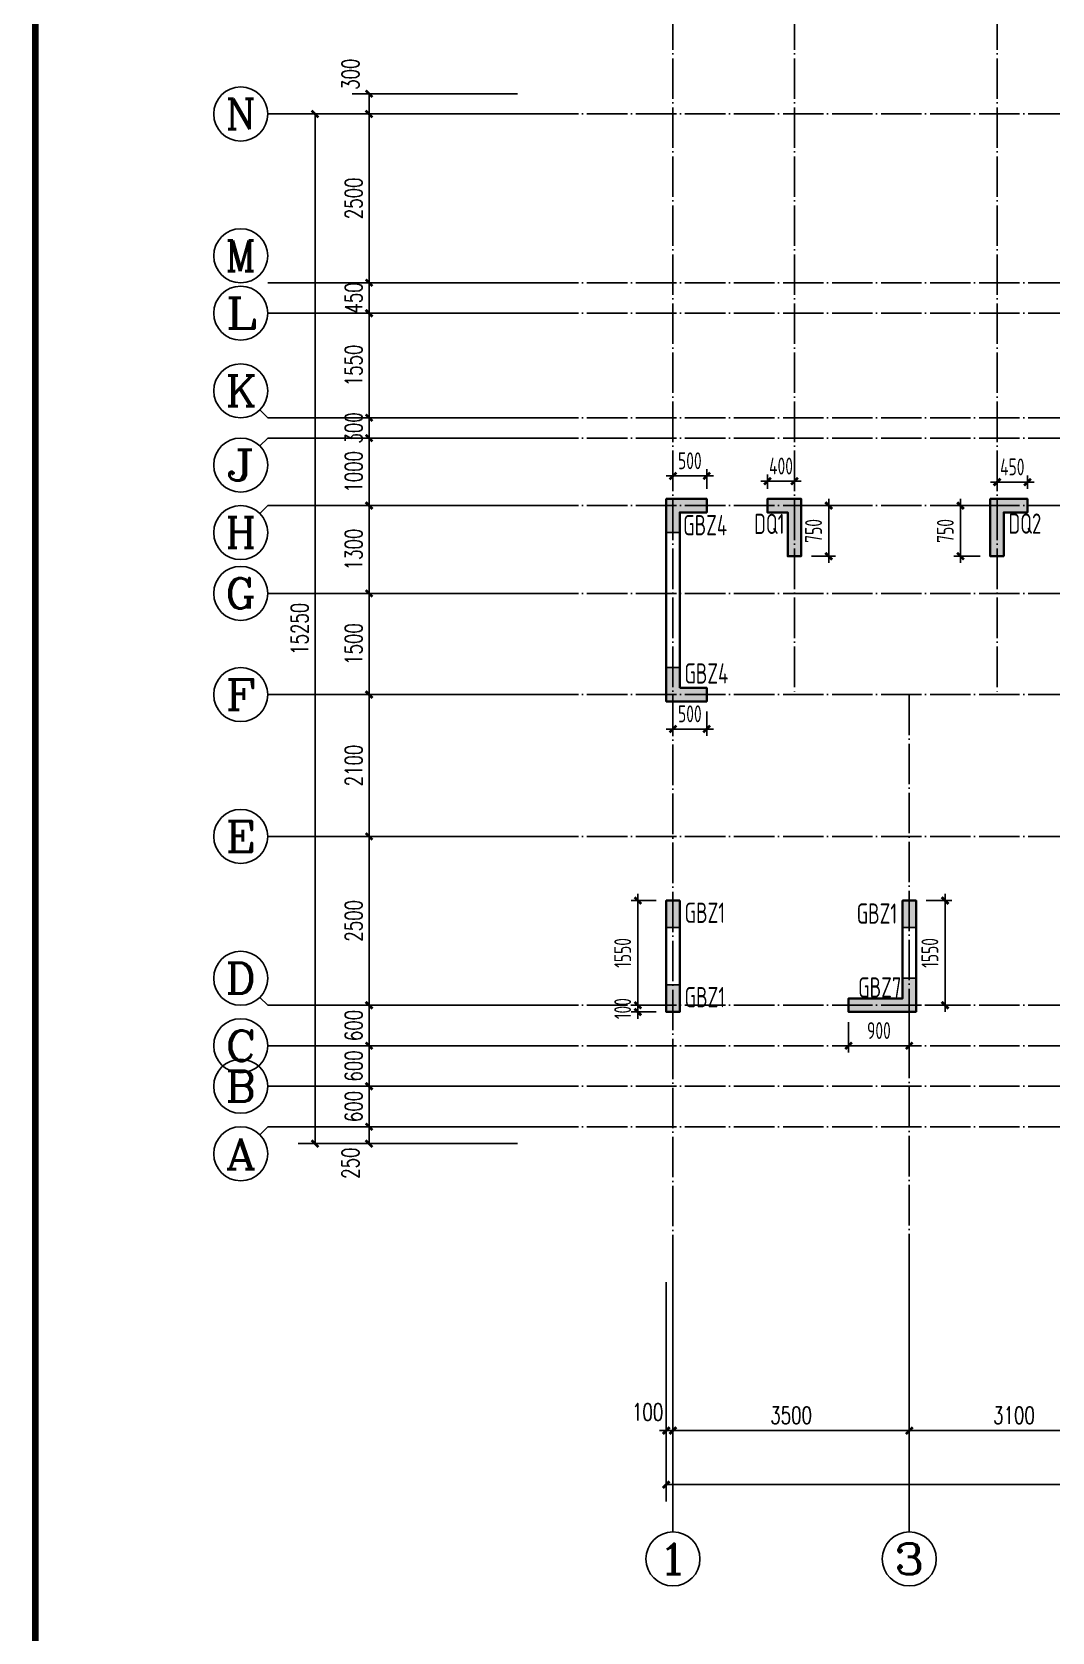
# Model space of a CAD drawing. Extents: x 393367 to 3005760, y 4998 to 826018.
# Drawn here: x 2342343 to 2357448, y 417594 to 441291 of the extents above; entities that cross this region are included whole.
import ezdxf
from ezdxf.enums import TextEntityAlignment as Align

# ---------------------------------------------------------------- set-up
doc = ezdxf.new("R2010")
doc.units = 0
doc.header["$LTSCALE"] = 1000
doc.linetypes.add('DOTE', pattern=[2.42, 2, -0.2, 0.02, -0.2])
doc.layers.get('0').update_dxf_attribs({"linetype": 'CONTINUOUS'})
doc.layers.get('Defpoints').update_dxf_attribs({"linetype": 'CONTINUOUS'})
for name, color, linetype in [('-TK', 7, 'CONTINUOUS'), ('AXIS', 3, 'CONTINUOUS'), ('AXIS_TEXT', 7, 'CONTINUOUS'), ('COLU_HATCH', 251, 'CONTINUOUS'), ('COLU_TH', 5, 'CONTINUOUS'), ('DIM', 3, 'CONTINUOUS'), ('DOTE', 8, 'DOTE'), ('S-砼墙', 150, 'CONTINUOUS'), ('TEXT', 7, 'CONTINUOUS')]:
    doc.layers.add(name, color=color, linetype=linetype)
doc.styles.add('_TCH_AXIS', font='COMPLEX', dxfattribs={"bigfont": 'GBCBIG'})
doc.styles.add('_TCH_DIM_T3', font='SIMPLEX', dxfattribs={"width": 0.705882, "bigfont": 'GBCBIG'})
doc.styles.add('COMPLEX', font='COMPLEX')
doc.styles.add('TSSD_Rein', font='Tssdeng.shx', dxfattribs={"width": 0.7, "bigfont": 'hztxt.shx'})
doc.dimstyles.new('_TCH_ARCH&&100', dxfattribs={"dimtxt": 255, "dimasz": 100, "dimexe": 250, "dimexo": 300, "dimgap": 100, "dimtad": 1, "dimdec": 0, "dimzin": 0, "dimdsep": 46, "dimtxsty": '_TCH_DIM_T3', "dimblk": 'ARCHTICK', "dimcen": 0.09, "dimclrt": 7, "dimazin": 2, "dimtfac": 1, "dimtdec": 0, "dimtix": 1, "dimtmove": 2, "dimatfit": 3, "dimldrblk": 'ARCHTICK', "dimfxl": 1, "dimtolj": 1, "dimtzin": 0, "dimarcsym": 0})
doc.dimstyles.new('TSSD_100_100$0', dxfattribs={"dimtxt": 250, "dimasz": 100, "dimexe": 100, "dimexo": 250, "dimgap": 100, "dimtad": 1, "dimdec": 0, "dimzin": 0, "dimdsep": 46, "dimtxsty": 'TSSD_Rein', "dimblk": 'ARCHTICK', "dimcen": 0, "dimdle": 100, "dimclrt": 7, "dimadec": 0, "dimazin": 0, "dimtfac": 1, "dimtdec": 0, "dimtix": 1, "dimtmove": 2, "dimatfit": 3, "dimldrblk": '_tsdbk', "dimfxl": 1, "dimtolj": 1, "dimtzin": 0, "dimarcsym": 0})

# ---------------------------------------------------------------- blocks, each defined once
blk = doc.blocks.new('_ArchTick')
at = {"color": 0, "linetype": 'ByBlock', "const_width": 0.4}
blk.add_lwpolyline([(-0.5, -0.5), (0.5, 0.5)], dxfattribs=at)
blk = doc.blocks.new('*D411')
at = {"layer": 'AXIS', "color": 0, "lineweight": -2, "transparency": 16777216}
for p, q in [((2349535, 425077), (2347085, 425077)), ((2347335, 424827), (2347335, 425077)), ((2349535, 424827), (2347085, 424827))]:
    blk.add_line(p, q, dxfattribs=at)
at = {"layer": 'Defpoints', "color": 0, "transparency": 16777216}
for p in [(2347335, 425077), (2349835, 425077), (2349835, 424827)]:
    blk.add_point(p, dxfattribs=at)
at = {"layer": 'AXIS', "color": 0, "lineweight": -2, "transparency": 16777216, "xscale": 100, "yscale": 100, "zscale": 100}
for p, rotation in [((2347335, 425077), 90), ((2347335, 424827), 270)]:
    blk.add_blockref('_ArchTick', p, dxfattribs=dict(at, rotation=rotation))
at = {"layer": 'AXIS', "color": 7, "transparency": 16777216, "insert": (2347060, 424538), "char_height": 255, "attachment_point": 5, "rotation": 90, "style": '_TCH_DIM_T3'}
blk.add_mtext('\\A1;250', dxfattribs=at)
blk = doc.blocks.new('*D412')
at = {"layer": 'AXIS', "color": 0, "lineweight": -2, "transparency": 16777216}
for p, q in [((2349535, 425677), (2347085, 425677)), ((2347335, 425677), (2347335, 425777)), ((2347335, 425077), (2347335, 425677)), ((2349535, 425077), (2347085, 425077)), ((2347335, 425077), (2347335, 424977))]:
    blk.add_line(p, q, dxfattribs=at)
at = {"layer": 'Defpoints', "color": 0, "transparency": 16777216}
for p in [(2347335, 425677), (2349835, 425677), (2349835, 425077)]:
    blk.add_point(p, dxfattribs=at)
at = {"layer": 'AXIS', "color": 0, "lineweight": -2, "transparency": 16777216, "xscale": 100, "yscale": 100, "zscale": 100}
for p, rotation in [((2347335, 425677), 270), ((2347335, 425077), 90)]:
    blk.add_blockref('_ArchTick', p, dxfattribs=dict(at, rotation=rotation))
at = {"layer": 'AXIS', "color": 7, "transparency": 16777216, "insert": (2347107, 425377), "char_height": 255, "attachment_point": 5, "rotation": 90, "style": '_TCH_DIM_T3'}
blk.add_mtext('\\A1;600', dxfattribs=at)
blk = doc.blocks.new('*D413')
at = {"layer": 'AXIS', "color": 0, "lineweight": -2, "transparency": 16777216}
for p, q in [((2347335, 426277), (2347335, 426377)), ((2349535, 426277), (2347085, 426277)), ((2347335, 425677), (2347335, 426277)), ((2349535, 425677), (2347085, 425677)), ((2347335, 425677), (2347335, 425577))]:
    blk.add_line(p, q, dxfattribs=at)
at = {"layer": 'Defpoints', "color": 0, "transparency": 16777216}
for p in [(2347335, 426277), (2349835, 426277), (2349835, 425677)]:
    blk.add_point(p, dxfattribs=at)
at = {"layer": 'AXIS', "color": 0, "lineweight": -2, "transparency": 16777216, "xscale": 100, "yscale": 100, "zscale": 100}
for p, rotation in [((2347335, 426277), 270), ((2347335, 425677), 90)]:
    blk.add_blockref('_ArchTick', p, dxfattribs=dict(at, rotation=rotation))
at = {"layer": 'AXIS', "color": 7, "transparency": 16777216, "insert": (2347107, 425977), "char_height": 255, "attachment_point": 5, "rotation": 90, "style": '_TCH_DIM_T3'}
blk.add_mtext('\\A1;600', dxfattribs=at)
blk = doc.blocks.new('*D414')
at = {"layer": 'AXIS', "color": 0, "lineweight": -2, "transparency": 16777216}
for p, q in [((2349535, 426877), (2347085, 426877)), ((2347335, 426877), (2347335, 426977)), ((2347335, 426277), (2347335, 426877)), ((2349535, 426277), (2347085, 426277)), ((2347335, 426277), (2347335, 426177))]:
    blk.add_line(p, q, dxfattribs=at)
at = {"layer": 'Defpoints', "color": 0, "transparency": 16777216}
for p in [(2347335, 426877), (2349835, 426877), (2349835, 426277)]:
    blk.add_point(p, dxfattribs=at)
at = {"layer": 'AXIS', "color": 0, "lineweight": -2, "transparency": 16777216, "xscale": 100, "yscale": 100, "zscale": 100}
for p, rotation in [((2347335, 426877), 270), ((2347335, 426277), 90)]:
    blk.add_blockref('_ArchTick', p, dxfattribs=dict(at, rotation=rotation))
at = {"layer": 'AXIS', "color": 7, "transparency": 16777216, "insert": (2347107, 426577), "char_height": 255, "attachment_point": 5, "rotation": 90, "style": '_TCH_DIM_T3'}
blk.add_mtext('\\A1;600', dxfattribs=at)
blk = doc.blocks.new('*D415')
at = {"layer": 'AXIS', "color": 0, "lineweight": -2, "transparency": 16777216}
for p, q in [((2349535, 429377), (2347085, 429377)), ((2347335, 426877), (2347335, 429377)), ((2349535, 426877), (2347085, 426877))]:
    blk.add_line(p, q, dxfattribs=at)
at = {"layer": 'Defpoints', "color": 0, "transparency": 16777216}
for p in [(2347335, 429377), (2349835, 429377), (2349835, 426877)]:
    blk.add_point(p, dxfattribs=at)
at = {"layer": 'AXIS', "color": 0, "lineweight": -2, "transparency": 16777216, "xscale": 100, "yscale": 100, "zscale": 100}
for p, rotation in [((2347335, 429377), 90), ((2347335, 426877), 270)]:
    blk.add_blockref('_ArchTick', p, dxfattribs=dict(at, rotation=rotation))
at = {"layer": 'AXIS', "color": 7, "transparency": 16777216, "insert": (2347107, 428127), "char_height": 255, "attachment_point": 5, "rotation": 90, "style": '_TCH_DIM_T3'}
blk.add_mtext('\\A1;2500', dxfattribs=at)
blk = doc.blocks.new('*D416')
at = {"layer": 'AXIS', "color": 0, "lineweight": -2, "transparency": 16777216}
for p, q in [((2349535, 431477), (2347085, 431477)), ((2347335, 429377), (2347335, 431477)), ((2349535, 429377), (2347085, 429377))]:
    blk.add_line(p, q, dxfattribs=at)
at = {"layer": 'Defpoints', "color": 0, "transparency": 16777216}
for p in [(2347335, 431477), (2349835, 431477), (2349835, 429377)]:
    blk.add_point(p, dxfattribs=at)
at = {"layer": 'AXIS', "color": 0, "lineweight": -2, "transparency": 16777216, "xscale": 100, "yscale": 100, "zscale": 100}
for p, rotation in [((2347335, 431477), 90), ((2347335, 429377), 270)]:
    blk.add_blockref('_ArchTick', p, dxfattribs=dict(at, rotation=rotation))
at = {"layer": 'AXIS', "color": 7, "transparency": 16777216, "insert": (2347107, 430427), "char_height": 255, "attachment_point": 5, "rotation": 90, "style": '_TCH_DIM_T3'}
blk.add_mtext('\\A1;2100', dxfattribs=at)
blk = doc.blocks.new('*D417')
at = {"layer": 'AXIS', "color": 0, "lineweight": -2, "transparency": 16777216}
for p, q in [((2349535, 432977), (2347085, 432977)), ((2347335, 431477), (2347335, 432977)), ((2349535, 431477), (2347085, 431477))]:
    blk.add_line(p, q, dxfattribs=at)
at = {"layer": 'Defpoints', "color": 0, "transparency": 16777216}
for p in [(2347335, 432977), (2349835, 432977), (2349835, 431477)]:
    blk.add_point(p, dxfattribs=at)
at = {"layer": 'AXIS', "color": 0, "lineweight": -2, "transparency": 16777216, "xscale": 100, "yscale": 100, "zscale": 100}
for p, rotation in [((2347335, 432977), 90), ((2347335, 431477), 270)]:
    blk.add_blockref('_ArchTick', p, dxfattribs=dict(at, rotation=rotation))
at = {"layer": 'AXIS', "color": 7, "transparency": 16777216, "insert": (2347107, 432227), "char_height": 255, "attachment_point": 5, "rotation": 90, "style": '_TCH_DIM_T3'}
blk.add_mtext('\\A1;1500', dxfattribs=at)
blk = doc.blocks.new('*D418')
at = {"layer": 'AXIS', "color": 0, "lineweight": -2, "transparency": 16777216}
for p, q in [((2349535, 434277), (2347085, 434277)), ((2347335, 432977), (2347335, 434277)), ((2349535, 432977), (2347085, 432977))]:
    blk.add_line(p, q, dxfattribs=at)
at = {"layer": 'Defpoints', "color": 0, "transparency": 16777216}
for p in [(2347335, 434277), (2349835, 434277), (2349835, 432977)]:
    blk.add_point(p, dxfattribs=at)
at = {"layer": 'AXIS', "color": 0, "lineweight": -2, "transparency": 16777216, "xscale": 100, "yscale": 100, "zscale": 100}
for p, rotation in [((2347335, 434277), 90), ((2347335, 432977), 270)]:
    blk.add_blockref('_ArchTick', p, dxfattribs=dict(at, rotation=rotation))
at = {"layer": 'AXIS', "color": 7, "transparency": 16777216, "insert": (2347107, 433627), "char_height": 255, "attachment_point": 5, "rotation": 90, "style": '_TCH_DIM_T3'}
blk.add_mtext('\\A1;1300', dxfattribs=at)
blk = doc.blocks.new('*D419')
at = {"layer": 'AXIS', "color": 0, "lineweight": -2, "transparency": 16777216}
for p, q in [((2349535, 435277), (2347085, 435277)), ((2347335, 434277), (2347335, 435277)), ((2349535, 434277), (2347085, 434277))]:
    blk.add_line(p, q, dxfattribs=at)
at = {"layer": 'Defpoints', "color": 0, "transparency": 16777216}
for p in [(2347335, 435277), (2349835, 435277), (2349835, 434277)]:
    blk.add_point(p, dxfattribs=at)
at = {"layer": 'AXIS', "color": 0, "lineweight": -2, "transparency": 16777216, "xscale": 100, "yscale": 100, "zscale": 100}
for p, rotation in [((2347335, 435277), 90), ((2347335, 434277), 270)]:
    blk.add_blockref('_ArchTick', p, dxfattribs=dict(at, rotation=rotation))
at = {"layer": 'AXIS', "color": 7, "transparency": 16777216, "insert": (2347107, 434777), "char_height": 255, "attachment_point": 5, "rotation": 90, "style": '_TCH_DIM_T3'}
blk.add_mtext('\\A1;1000', dxfattribs=at)
blk = doc.blocks.new('*D420')
at = {"layer": 'AXIS', "color": 0, "lineweight": -2, "transparency": 16777216}
for p, q in [((2349535, 435577), (2347085, 435577)), ((2347335, 435577), (2347335, 435677)), ((2347335, 435277), (2347335, 435577)), ((2349535, 435277), (2347085, 435277)), ((2347335, 435277), (2347335, 435177))]:
    blk.add_line(p, q, dxfattribs=at)
at = {"layer": 'Defpoints', "color": 0, "transparency": 16777216}
for p in [(2347335, 435577), (2349835, 435577), (2349835, 435277)]:
    blk.add_point(p, dxfattribs=at)
at = {"layer": 'AXIS', "color": 0, "lineweight": -2, "transparency": 16777216, "xscale": 100, "yscale": 100, "zscale": 100}
for p, rotation in [((2347335, 435577), 270), ((2347335, 435277), 90)]:
    blk.add_blockref('_ArchTick', p, dxfattribs=dict(at, rotation=rotation))
at = {"layer": 'AXIS', "color": 7, "transparency": 16777216, "insert": (2347107, 435427), "char_height": 255, "attachment_point": 5, "rotation": 90, "style": '_TCH_DIM_T3'}
blk.add_mtext('\\A1;300', dxfattribs=at)
blk = doc.blocks.new('*D421')
at = {"layer": 'AXIS', "color": 0, "lineweight": -2, "transparency": 16777216}
for p, q in [((2349535, 437127), (2347085, 437127)), ((2347335, 435577), (2347335, 437127)), ((2349535, 435577), (2347085, 435577))]:
    blk.add_line(p, q, dxfattribs=at)
at = {"layer": 'Defpoints', "color": 0, "transparency": 16777216}
for p in [(2347335, 437127), (2349835, 437127), (2349835, 435577)]:
    blk.add_point(p, dxfattribs=at)
at = {"layer": 'AXIS', "color": 0, "lineweight": -2, "transparency": 16777216, "xscale": 100, "yscale": 100, "zscale": 100}
for p, rotation in [((2347335, 437127), 90), ((2347335, 435577), 270)]:
    blk.add_blockref('_ArchTick', p, dxfattribs=dict(at, rotation=rotation))
at = {"layer": 'AXIS', "color": 7, "transparency": 16777216, "insert": (2347107, 436352), "char_height": 255, "attachment_point": 5, "rotation": 90, "style": '_TCH_DIM_T3'}
blk.add_mtext('\\A1;1550', dxfattribs=at)
blk = doc.blocks.new('*D422')
at = {"layer": 'AXIS', "color": 0, "lineweight": -2, "transparency": 16777216}
for p, q in [((2349535, 440077), (2346285, 440077)), ((2346535, 424827), (2346535, 440077)), ((2349535, 424827), (2346285, 424827))]:
    blk.add_line(p, q, dxfattribs=at)
at = {"layer": 'Defpoints', "color": 0, "transparency": 16777216}
for p in [(2346535, 440077), (2349835, 440077), (2349835, 424827)]:
    blk.add_point(p, dxfattribs=at)
at = {"layer": 'AXIS', "color": 0, "lineweight": -2, "transparency": 16777216, "xscale": 100, "yscale": 100, "zscale": 100}
for p, rotation in [((2346535, 440077), 90), ((2346535, 424827), 270)]:
    blk.add_blockref('_ArchTick', p, dxfattribs=dict(at, rotation=rotation))
at = {"layer": 'AXIS', "color": 7, "transparency": 16777216, "insert": (2346307, 432452), "char_height": 255, "attachment_point": 5, "rotation": 90, "style": '_TCH_DIM_T3'}
blk.add_mtext('\\A1;15250', dxfattribs=at)
blk = doc.blocks.new('*D423')
at = {"layer": 'AXIS', "color": 0, "lineweight": -2, "transparency": 16777216}
for p, q in [((2351735, 422777), (2351735, 420327)), ((2351835, 422777), (2351835, 420327)), ((2351735, 420577), (2351635, 420577)), ((2351735, 420577), (2351835, 420577)), ((2351835, 420577), (2351935, 420577))]:
    blk.add_line(p, q, dxfattribs=at)
at = {"layer": 'Defpoints', "color": 0, "transparency": 16777216}
for p in [(2351735, 423077), (2351835, 423077), (2351835, 420577)]:
    blk.add_point(p, dxfattribs=at)
at = {"layer": 'AXIS', "color": 0, "lineweight": -2, "transparency": 16777216, "xscale": 100, "yscale": 100, "zscale": 100}
blk.add_blockref('_ArchTick', (2351735, 420577), dxfattribs=at)
at = {"layer": 'AXIS', "color": 0, "lineweight": -2, "transparency": 16777216, "xscale": 100, "yscale": 100, "zscale": 100, "rotation": 180}
blk.add_blockref('_ArchTick', (2351835, 420577), dxfattribs=at)
at = {"layer": 'AXIS', "color": 7, "transparency": 16777216, "insert": (2351460, 420852), "char_height": 255, "attachment_point": 5, "style": '_TCH_DIM_T3'}
blk.add_mtext('\\A1;100', dxfattribs=at)
blk = doc.blocks.new('*D424')
at = {"layer": 'AXIS', "color": 0, "lineweight": -2, "transparency": 16777216}
for p, q in [((2351835, 422777), (2351835, 420327)), ((2355335, 422777), (2355335, 420327)), ((2351835, 420577), (2355335, 420577))]:
    blk.add_line(p, q, dxfattribs=at)
at = {"layer": 'Defpoints', "color": 0, "transparency": 16777216}
for p in [(2351835, 423077), (2355335, 423077), (2355335, 420577)]:
    blk.add_point(p, dxfattribs=at)
at = {"layer": 'AXIS', "color": 0, "lineweight": -2, "transparency": 16777216, "xscale": 100, "yscale": 100, "zscale": 100, "rotation": 180}
blk.add_blockref('_ArchTick', (2351835, 420577), dxfattribs=at)
at = {"layer": 'AXIS', "color": 0, "lineweight": -2, "transparency": 16777216, "xscale": 100, "yscale": 100, "zscale": 100}
blk.add_blockref('_ArchTick', (2355335, 420577), dxfattribs=at)
at = {"layer": 'AXIS', "color": 7, "transparency": 16777216, "insert": (2353585, 420804), "char_height": 255, "attachment_point": 5, "style": '_TCH_DIM_T3'}
blk.add_mtext('\\A1;3500', dxfattribs=at)
blk = doc.blocks.new('*D425')
at = {"layer": 'AXIS', "color": 0, "lineweight": -2, "transparency": 16777216}
for p, q in [((2355335, 422777), (2355335, 420327)), ((2358435, 422777), (2358435, 420327)), ((2355335, 420577), (2358435, 420577))]:
    blk.add_line(p, q, dxfattribs=at)
at = {"layer": 'Defpoints', "color": 0, "transparency": 16777216}
for p in [(2355335, 423077), (2358435, 423077), (2358435, 420577)]:
    blk.add_point(p, dxfattribs=at)
at = {"layer": 'AXIS', "color": 0, "lineweight": -2, "transparency": 16777216, "xscale": 100, "yscale": 100, "zscale": 100, "rotation": 180}
blk.add_blockref('_ArchTick', (2355335, 420577), dxfattribs=at)
at = {"layer": 'AXIS', "color": 0, "lineweight": -2, "transparency": 16777216, "xscale": 100, "yscale": 100, "zscale": 100}
blk.add_blockref('_ArchTick', (2358435, 420577), dxfattribs=at)
at = {"layer": 'AXIS', "color": 7, "transparency": 16777216, "insert": (2356885, 420804), "char_height": 255, "attachment_point": 5, "style": '_TCH_DIM_T3'}
blk.add_mtext('\\A1;3100', dxfattribs=at)
blk = doc.blocks.new('*D432')
at = {"layer": 'AXIS', "color": 0, "lineweight": -2, "transparency": 16777216}
for p, q in [((2351735, 422777), (2351735, 419527)), ((2406735, 422777), (2406735, 419527)), ((2351735, 419777), (2406735, 419777))]:
    blk.add_line(p, q, dxfattribs=at)
at = {"layer": 'Defpoints', "color": 0, "transparency": 16777216}
for p in [(2351735, 423077), (2406735, 423077), (2406735, 419777)]:
    blk.add_point(p, dxfattribs=at)
at = {"layer": 'AXIS', "color": 0, "lineweight": -2, "transparency": 16777216, "xscale": 100, "yscale": 100, "zscale": 100, "rotation": 180}
blk.add_blockref('_ArchTick', (2351735, 419777), dxfattribs=at)
at = {"layer": 'AXIS', "color": 0, "lineweight": -2, "transparency": 16777216, "xscale": 100, "yscale": 100, "zscale": 100}
blk.add_blockref('_ArchTick', (2406735, 419777), dxfattribs=at)
at = {"layer": 'AXIS', "color": 7, "transparency": 16777216, "insert": (2379235, 420004), "char_height": 255, "attachment_point": 5, "style": '_TCH_DIM_T3'}
blk.add_mtext('\\A1;55000', dxfattribs=at)
blk = doc.blocks.new('_axiso')
blk.add_circle((0, 0), 0.5)
at = {"layer": 'AXIS_TEXT', "style": 'COMPLEX', "width": 1.041667}
blk.add_attdef('A', text='', height=0.56, dxfattribs=at).set_placement((-0.25, -0.28), (0.25, -0.28), align=Align.FIT)
blk = doc.blocks.new('*D370')
at = {"layer": 'Defpoints', "color": 0, "transparency": 16777216}
for p in [(2351315, 426877), (2351835, 426877), (2351835, 426777)]:
    blk.add_point(p, dxfattribs=at)
at = {"layer": 'DIM', "color": 0, "lineweight": -2, "transparency": 16777216}
for p, q in [((2351585, 426877), (2351215, 426877)), ((2351315, 426877), (2351315, 426977)), ((2351315, 426777), (2351315, 426877)), ((2351585, 426777), (2351215, 426777)), ((2351315, 426777), (2351315, 426677))]:
    blk.add_line(p, q, dxfattribs=at)
at = {"layer": 'DIM', "color": 0, "lineweight": -2, "transparency": 16777216, "xscale": 100, "yscale": 100, "zscale": 100}
for p, rotation in [((2351315, 426877), 270), ((2351315, 426777), 90)]:
    blk.add_blockref('_ArchTick', p, dxfattribs=dict(at, rotation=rotation))
at = {"layer": 'DIM', "color": 7, "transparency": 16777216, "insert": (2351090, 426827), "char_height": 250, "attachment_point": 5, "rotation": 90, "style": 'TSSD_Rein'}
blk.add_mtext('\\A1;100', dxfattribs=at)
blk = doc.blocks.new('_tsdbk')
blk.add_line((-1, 0), (0, 0))
at = {"const_width": 0.5}
blk.add_lwpolyline([(-0.7, -0.7), (0.7, 0.7)], dxfattribs=at)
blk = doc.blocks.new('*D371')
at = {"layer": 'Defpoints', "color": 0, "transparency": 16777216}
for p in [(2351315, 428427), (2351835, 428427), (2351835, 426877)]:
    blk.add_point(p, dxfattribs=at)
at = {"layer": 'DIM', "color": 0, "lineweight": -2, "transparency": 16777216}
for p, q in [((2351315, 426777), (2351315, 428527)), ((2351585, 428427), (2351215, 428427)), ((2351585, 426877), (2351215, 426877))]:
    blk.add_line(p, q, dxfattribs=at)
at = {"layer": 'DIM', "color": 0, "lineweight": -2, "transparency": 16777216, "xscale": 100, "yscale": 100, "zscale": 100}
for p, rotation in [((2351315, 428427), 90), ((2351315, 426877), 270)]:
    blk.add_blockref('_ArchTick', p, dxfattribs=dict(at, rotation=rotation))
at = {"layer": 'DIM', "color": 7, "transparency": 16777216, "insert": (2351090, 427652), "char_height": 250, "attachment_point": 5, "rotation": 90, "style": 'TSSD_Rein'}
blk.add_mtext('\\A1;1550', dxfattribs=at)
blk = doc.blocks.new('*D372')
at = {"layer": 'Defpoints', "color": 0, "transparency": 16777216}
for p in [(2354435, 426877), (2355335, 426877), (2355335, 426277)]:
    blk.add_point(p, dxfattribs=at)
at = {"layer": 'DIM', "color": 0, "lineweight": -2, "transparency": 16777216}
for p, q in [((2354435, 426627), (2354435, 426177)), ((2355335, 426627), (2355335, 426177)), ((2354335, 426277), (2355435, 426277))]:
    blk.add_line(p, q, dxfattribs=at)
at = {"layer": 'DIM', "color": 0, "lineweight": -2, "transparency": 16777216, "xscale": 100, "yscale": 100, "zscale": 100, "rotation": 180}
blk.add_blockref('_ArchTick', (2354435, 426277), dxfattribs=at)
at = {"layer": 'DIM', "color": 0, "lineweight": -2, "transparency": 16777216, "xscale": 100, "yscale": 100, "zscale": 100}
blk.add_blockref('_ArchTick', (2355335, 426277), dxfattribs=at)
at = {"layer": 'DIM', "color": 7, "transparency": 16777216, "insert": (2354885, 426502), "char_height": 250, "attachment_point": 5, "style": 'TSSD_Rein'}
blk.add_mtext('\\A1;900', dxfattribs=at)
blk = doc.blocks.new('*D373')
at = {"layer": 'Defpoints', "color": 0, "transparency": 16777216}
for p in [(2355335, 428427), (2355865, 428427), (2355335, 426877)]:
    blk.add_point(p, dxfattribs=at)
at = {"layer": 'DIM', "color": 0, "lineweight": -2, "transparency": 16777216}
for p, q in [((2355865, 426777), (2355865, 428527)), ((2355585, 428427), (2355965, 428427)), ((2355585, 426877), (2355965, 426877))]:
    blk.add_line(p, q, dxfattribs=at)
at = {"layer": 'DIM', "color": 0, "lineweight": -2, "transparency": 16777216, "xscale": 100, "yscale": 100, "zscale": 100}
for p, rotation in [((2355865, 428427), 90), ((2355865, 426877), 270)]:
    blk.add_blockref('_ArchTick', p, dxfattribs=dict(at, rotation=rotation))
at = {"layer": 'DIM', "color": 7, "transparency": 16777216, "insert": (2355640, 427652), "char_height": 250, "attachment_point": 5, "rotation": 90, "style": 'TSSD_Rein'}
blk.add_mtext('\\A1;1550', dxfattribs=at)
blk = doc.blocks.new('*D366')
at = {"layer": 'Defpoints', "color": 0, "transparency": 16777216}
for p in [(2356093, 434277), (2356635, 434277), (2356635, 433527)]:
    blk.add_point(p, dxfattribs=at)
at = {"layer": 'DIM', "color": 0, "lineweight": -2, "transparency": 16777216}
for p, q in [((2356093, 433427), (2356093, 434377)), ((2356385, 434277), (2355993, 434277)), ((2356385, 433527), (2355993, 433527))]:
    blk.add_line(p, q, dxfattribs=at)
at = {"layer": 'DIM', "color": 0, "lineweight": -2, "transparency": 16777216, "xscale": 100, "yscale": 100, "zscale": 100}
for p, rotation in [((2356093, 434277), 90), ((2356093, 433527), 270)]:
    blk.add_blockref('_ArchTick', p, dxfattribs=dict(at, rotation=rotation))
at = {"layer": 'DIM', "color": 7, "transparency": 16777216, "insert": (2355868, 433902), "char_height": 250, "attachment_point": 5, "rotation": 90, "style": 'TSSD_Rein'}
blk.add_mtext('\\A1;750', dxfattribs=at)
blk = doc.blocks.new('*D367')
at = {"layer": 'Defpoints', "color": 0, "transparency": 16777216}
for p in [(2357085, 434625), (2356635, 434277), (2357085, 434277)]:
    blk.add_point(p, dxfattribs=at)
at = {"layer": 'DIM', "color": 0, "lineweight": -2, "transparency": 16777216}
for p, q in [((2356635, 434625), (2356535, 434625)), ((2356635, 434527), (2356635, 434725)), ((2356635, 434625), (2357085, 434625)), ((2357085, 434527), (2357085, 434725)), ((2357085, 434625), (2357185, 434625))]:
    blk.add_line(p, q, dxfattribs=at)
at = {"layer": 'DIM', "color": 0, "lineweight": -2, "transparency": 16777216, "xscale": 100, "yscale": 100, "zscale": 100}
blk.add_blockref('_ArchTick', (2356635, 434625), dxfattribs=at)
at = {"layer": 'DIM', "color": 0, "lineweight": -2, "transparency": 16777216, "xscale": 100, "yscale": 100, "zscale": 100, "rotation": 180}
blk.add_blockref('_ArchTick', (2357085, 434625), dxfattribs=at)
at = {"layer": 'DIM', "color": 7, "transparency": 16777216, "insert": (2356860, 434850), "char_height": 250, "attachment_point": 5, "style": 'TSSD_Rein'}
blk.add_mtext('\\A1;450', dxfattribs=at)
blk = doc.blocks.new('*D368')
at = {"layer": 'Defpoints', "color": 0, "transparency": 16777216}
for p in [(2353635, 434638), (2353235, 434277), (2353635, 434277)]:
    blk.add_point(p, dxfattribs=at)
at = {"layer": 'DIM', "color": 0, "lineweight": -2, "transparency": 16777216}
for p, q in [((2353235, 434638), (2353135, 434638)), ((2353235, 434527), (2353235, 434738)), ((2353235, 434638), (2353635, 434638)), ((2353635, 434527), (2353635, 434738)), ((2353635, 434638), (2353735, 434638))]:
    blk.add_line(p, q, dxfattribs=at)
at = {"layer": 'DIM', "color": 0, "lineweight": -2, "transparency": 16777216, "xscale": 100, "yscale": 100, "zscale": 100}
blk.add_blockref('_ArchTick', (2353235, 434638), dxfattribs=at)
at = {"layer": 'DIM', "color": 0, "lineweight": -2, "transparency": 16777216, "xscale": 100, "yscale": 100, "zscale": 100, "rotation": 180}
blk.add_blockref('_ArchTick', (2353635, 434638), dxfattribs=at)
at = {"layer": 'DIM', "color": 7, "transparency": 16777216, "insert": (2353435, 434863), "char_height": 250, "attachment_point": 5, "style": 'TSSD_Rein'}
blk.add_mtext('\\A1;400', dxfattribs=at)
blk = doc.blocks.new('*D369')
at = {"layer": 'Defpoints', "color": 0, "transparency": 16777216}
for p in [(2353635, 434277), (2353635, 433527), (2354142, 433527)]:
    blk.add_point(p, dxfattribs=at)
at = {"layer": 'DIM', "color": 0, "lineweight": -2, "transparency": 16777216}
for p, q in [((2354142, 434377), (2354142, 433427)), ((2353885, 434277), (2354242, 434277)), ((2353885, 433527), (2354242, 433527))]:
    blk.add_line(p, q, dxfattribs=at)
at = {"layer": 'DIM', "color": 0, "lineweight": -2, "transparency": 16777216, "xscale": 100, "yscale": 100, "zscale": 100}
for p, rotation in [((2354142, 434277), 90), ((2354142, 433527), 270)]:
    blk.add_blockref('_ArchTick', p, dxfattribs=dict(at, rotation=rotation))
at = {"layer": 'DIM', "color": 7, "transparency": 16777216, "insert": (2353917, 433902), "char_height": 250, "attachment_point": 5, "rotation": 90, "style": 'TSSD_Rein'}
blk.add_mtext('\\A1;750', dxfattribs=at)
blk = doc.blocks.new('*D298')
at = {"layer": 'Defpoints', "color": 0, "transparency": 16777216}
for p in [(2351835, 431477), (2352335, 431477), (2352335, 430968)]:
    blk.add_point(p, dxfattribs=at)
at = {"layer": 'DIM', "color": 0, "lineweight": -2, "transparency": 16777216}
for p, q in [((2351835, 431227), (2351835, 430868)), ((2352335, 431227), (2352335, 430868)), ((2351835, 430968), (2351735, 430968)), ((2351835, 430968), (2352335, 430968)), ((2352335, 430968), (2352435, 430968))]:
    blk.add_line(p, q, dxfattribs=at)
at = {"layer": 'DIM', "color": 0, "lineweight": -2, "transparency": 16777216, "xscale": 100, "yscale": 100, "zscale": 100}
blk.add_blockref('_ArchTick', (2351835, 430968), dxfattribs=at)
at = {"layer": 'DIM', "color": 0, "lineweight": -2, "transparency": 16777216, "xscale": 100, "yscale": 100, "zscale": 100, "rotation": 180}
blk.add_blockref('_ArchTick', (2352335, 430968), dxfattribs=at)
at = {"layer": 'DIM', "color": 7, "transparency": 16777216, "insert": (2352085, 431193), "char_height": 250, "attachment_point": 5, "style": 'TSSD_Rein'}
blk.add_mtext('\\A1;500', dxfattribs=at)
blk = doc.blocks.new('*D464')
at = {"layer": 'Defpoints', "color": 0, "transparency": 16777216}
for p in [(2351835, 434716), (2351835, 434277), (2352335, 434277)]:
    blk.add_point(p, dxfattribs=at)
at = {"layer": 'DIM', "color": 0, "lineweight": -2, "transparency": 16777216}
for p, q in [((2351835, 434716), (2351735, 434716)), ((2351835, 434527), (2351835, 434816)), ((2352335, 434716), (2351835, 434716)), ((2352335, 434527), (2352335, 434816)), ((2352335, 434716), (2352435, 434716))]:
    blk.add_line(p, q, dxfattribs=at)
at = {"layer": 'DIM', "color": 0, "lineweight": -2, "transparency": 16777216, "xscale": 100, "yscale": 100, "zscale": 100}
blk.add_blockref('_ArchTick', (2351835, 434716), dxfattribs=at)
at = {"layer": 'DIM', "color": 0, "lineweight": -2, "transparency": 16777216, "xscale": 100, "yscale": 100, "zscale": 100, "rotation": 180}
blk.add_blockref('_ArchTick', (2352335, 434716), dxfattribs=at)
at = {"layer": 'DIM', "color": 7, "transparency": 16777216, "insert": (2352085, 434941), "char_height": 250, "attachment_point": 5, "style": 'TSSD_Rein'}
blk.add_mtext('\\A1;500', dxfattribs=at)
blk = doc.blocks.new('A1')
at = {"const_width": 100}
blk.add_lwpolyline([(2500, 58400), (2500, 1000), (83100, 1000), (83100, 58400)], close=True, dxfattribs=at)
blk = doc.blocks.new('*D296')
at = {"layer": 'AXIS', "color": 0, "lineweight": -2, "transparency": 16777216}
for p, q in [((2349535, 440077), (2347085, 440077)), ((2347335, 437577), (2347335, 440077)), ((2349535, 437577), (2347085, 437577))]:
    blk.add_line(p, q, dxfattribs=at)
at = {"layer": 'Defpoints', "color": 0, "transparency": 16777216}
for p in [(2347335, 440077), (2349835, 440077), (2349835, 437577)]:
    blk.add_point(p, dxfattribs=at)
at = {"layer": 'AXIS', "color": 0, "lineweight": -2, "transparency": 16777216, "xscale": 100, "yscale": 100, "zscale": 100}
for p, rotation in [((2347335, 440077), 90), ((2347335, 437577), 270)]:
    blk.add_blockref('_ArchTick', p, dxfattribs=dict(at, rotation=rotation))
at = {"layer": 'AXIS', "color": 7, "transparency": 16777216, "insert": (2347107, 438827), "char_height": 255, "attachment_point": 5, "rotation": 90, "style": '_TCH_DIM_T3'}
blk.add_mtext('\\A1;2500', dxfattribs=at)
blk = doc.blocks.new('*D297')
at = {"layer": 'AXIS', "color": 0, "lineweight": -2, "transparency": 16777216}
for p, q in [((2349535, 440377), (2347085, 440377)), ((2347335, 440077), (2347335, 440377)), ((2349535, 440077), (2347085, 440077))]:
    blk.add_line(p, q, dxfattribs=at)
at = {"layer": 'Defpoints', "color": 0, "transparency": 16777216}
for p in [(2347335, 440377), (2349835, 440377), (2349835, 440077)]:
    blk.add_point(p, dxfattribs=at)
at = {"layer": 'AXIS', "color": 0, "lineweight": -2, "transparency": 16777216, "xscale": 100, "yscale": 100, "zscale": 100}
for p, rotation in [((2347335, 440377), 90), ((2347335, 440077), 270)]:
    blk.add_blockref('_ArchTick', p, dxfattribs=dict(at, rotation=rotation))
at = {"layer": 'AXIS', "color": 7, "transparency": 16777216, "insert": (2347060, 440666), "char_height": 255, "attachment_point": 5, "rotation": 90, "style": '_TCH_DIM_T3'}
blk.add_mtext('\\A1;300', dxfattribs=at)
blk = doc.blocks.new('*D292')
at = {"layer": 'AXIS', "color": 0, "lineweight": -2, "transparency": 16777216}
for p, q in [((2349535, 437577), (2347085, 437577)), ((2347335, 437577), (2347335, 437677)), ((2347335, 437127), (2347335, 437577)), ((2349535, 437127), (2347085, 437127)), ((2347335, 437127), (2347335, 437027))]:
    blk.add_line(p, q, dxfattribs=at)
at = {"layer": 'Defpoints', "color": 0, "transparency": 16777216}
for p in [(2347335, 437577), (2349835, 437577), (2349835, 437127)]:
    blk.add_point(p, dxfattribs=at)
at = {"layer": 'AXIS', "color": 0, "lineweight": -2, "transparency": 16777216, "xscale": 100, "yscale": 100, "zscale": 100}
for p, rotation in [((2347335, 437577), 270), ((2347335, 437127), 90)]:
    blk.add_blockref('_ArchTick', p, dxfattribs=dict(at, rotation=rotation))
at = {"layer": 'AXIS', "color": 7, "transparency": 16777216, "insert": (2347107, 437352), "char_height": 255, "attachment_point": 5, "rotation": 90, "style": '_TCH_DIM_T3'}
blk.add_mtext('\\A1;450', dxfattribs=at)

msp = doc.modelspace()

# ---------------------------------------------------------------- hatches: boundary and pattern name
at = {"layer": 'COLU_HATCH'}
for points in [[(2351934.75935, 434176.98994), (2351934.75935, 433876.98994), (2351734.75935, 433876.98994), (2351734.75935, 434376.98994), (2352334.85152, 434376.98994), (2352334.85152, 434176.98994)], [(2353534.76093, 434176.98994), (2353234.8576, 434176.98994), (2353234.8576, 434376.98994), (2353734.76093, 434376.98994), (2353734.76093, 433526.98922), (2353534.76093, 433526.98922)], [(2356734.75868, 434176.98994), (2356734.75868, 433526.98934), (2356534.75868, 433526.98934), (2356534.75868, 434376.98994), (2357084.75868, 434376.98994), (2357084.75868, 434176.98994)], [(2351934.75935, 431576.98918), (2352334.75932, 431576.98918), (2352334.75932, 431376.98918), (2351734.75935, 431376.98918), (2351734.75935, 431876.98918), (2351934.75935, 431876.98918)], [(2351734.76273, 428426.99259), (2351934.76273, 428426.99259), (2351934.76273, 428026.99259), (2351734.76273, 428026.99259)], [(2355434.7629, 428026.98967), (2355434.7629, 428426.98967), (2355234.7629, 428426.98967), (2355234.7629, 428026.98967)], [(2355234.7629, 426976.98971), (2355234.7629, 427276.98971), (2355434.7629, 427276.98971), (2355434.7629, 426776.98971), (2354434.7566, 426776.98971), (2354434.7566, 426976.98971)], [(2351734.76273, 426776.9948), (2351934.76273, 426776.9948), (2351934.76273, 427176.9948), (2351734.76273, 427176.9948)]]:
    msp.add_hatch(color=256, dxfattribs=at).paths.add_polyline_path(points)

# ---------------------------------------------------------------- linework, layer by layer
at = {"layer": 'AXIS'}
for p, q in [((2349834.75935, 440076.98994), (2345834.75935, 440076.98994)), ((2349834.75935, 437576.98994), (2345834.75935, 437576.98994)), ((2349834.75935, 437126.98994), (2345834.75935, 437126.98994)), ((2345717.60206, 435694.14723), (2345834.75935, 435576.98994)), ((2349834.75935, 435576.98994), (2345834.75935, 435576.98994)), ((2345717.60206, 435159.83266), (2345834.75935, 435276.98994)), ((2349834.75935, 435276.98994), (2345834.75935, 435276.98994)), ((2345717.60206, 434159.83265), (2345834.75935, 434276.98994)), ((2349834.75935, 434276.98994), (2345834.75935, 434276.98994)), ((2349834.75935, 432976.98994), (2345834.75935, 432976.98994)), ((2349834.75935, 431476.98994), (2345834.75935, 431476.98994)), ((2349834.75935, 429376.98994), (2345834.75935, 429376.98994)), ((2345717.60206, 426994.14722), (2345834.75935, 426876.98994)), ((2349834.75935, 426876.98994), (2345834.75935, 426876.98994)), ((2349834.75935, 426276.98994), (2345834.75935, 426276.98994)), ((2349834.75935, 425676.98994), (2345834.75935, 425676.98994)), ((2345717.60206, 424959.83265), (2345834.75935, 425076.98994)), ((2349834.75935, 425076.98994), (2345834.75935, 425076.98994)), ((2351834.75935, 423076.98994), (2351834.75935, 419076.98994)), ((2355334.75935, 423076.98994), (2355334.75935, 419076.98994))]:
    msp.add_line(p, q, dxfattribs=at)
at = {"layer": 'COLU_TH'}
for points in [[(2351934.75935, 434176.98994), (2351934.75935, 433876.98994), (2351734.75935, 433876.98994), (2351734.75935, 434376.98994), (2352334.85152, 434376.98994), (2352334.85152, 434176.98994)], [(2353534.76093, 434176.98994), (2353234.8576, 434176.98994), (2353234.8576, 434376.98994), (2353734.76093, 434376.98994), (2353734.76093, 433526.98922), (2353534.76093, 433526.98922)], [(2356734.75868, 434176.98994), (2356734.75868, 433526.98934), (2356534.75868, 433526.98934), (2356534.75868, 434376.98994), (2357084.75868, 434376.98994), (2357084.75868, 434176.98994)], [(2351934.75935, 431576.98918), (2352334.75932, 431576.98918), (2352334.75932, 431376.98918), (2351734.75935, 431376.98918), (2351734.75935, 431876.98918), (2351934.75935, 431876.98918)], [(2351734.76273, 428426.99259), (2351934.76273, 428426.99259), (2351934.76273, 428026.99259), (2351734.76273, 428026.99259)], [(2355434.7629, 428026.98967), (2355434.7629, 428426.98967), (2355234.7629, 428426.98967), (2355234.7629, 428026.98967)], [(2355234.7629, 426976.98971), (2355234.7629, 427276.98971), (2355434.7629, 427276.98971), (2355434.7629, 426776.98971), (2354434.7566, 426776.98971), (2354434.7566, 426976.98971)], [(2351734.76273, 426776.9948), (2351934.76273, 426776.9948), (2351934.76273, 427176.9948), (2351734.76273, 427176.9948)]]:
    msp.add_lwpolyline(points, close=True, dxfattribs=at)
at = {"layer": 'DOTE', "linetype": 'DOTE', "ltscale": 0.3}
for p, q in [((2351834.75935, 441626.98994), (2351834.75935, 423076.98994)), ((2353634.75935, 441626.98994), (2353634.75935, 431476.98994)), ((2356634.75935, 441626.98994), (2356634.75935, 431476.98994)), ((2349834.75935, 440076.98994), (2408634.75935, 440076.98994)), ((2349834.75935, 437576.98994), (2408634.75935, 437576.98994)), ((2349834.75935, 437126.98994), (2408634.75935, 437126.98994)), ((2349834.75935, 435576.98994), (2408634.75935, 435576.98994)), ((2349834.75935, 435276.98994), (2408634.75935, 435276.98994)), ((2349834.75935, 434276.98994), (2408634.75935, 434276.98994)), ((2349834.75935, 432976.98994), (2408634.75935, 432976.98994)), ((2349834.75935, 431476.98994), (2408634.75935, 431476.98994)), ((2355334.75935, 431476.98994), (2355334.75935, 423076.98994)), ((2349834.75935, 429376.98994), (2408634.75935, 429376.98994)), ((2349834.75935, 426876.98994), (2408634.75935, 426876.98994)), ((2349834.75935, 426276.98994), (2408634.75935, 426276.98994)), ((2349834.75935, 425676.98994), (2408634.75935, 425676.98994)), ((2349834.75935, 425076.98994), (2408634.75935, 425076.98994))]:
    msp.add_line(p, q, dxfattribs=at)
at = {"layer": 'S-砼墙', "color": 150, "lineweight": 35}
for points in [[(2351934.75935, 431576.98918), (2351934.75935, 434176.98994), (2352334.85152, 434176.98994), (2352334.85152, 434376.98994), (2351734.75935, 434376.98994), (2351734.75935, 431376.98918), (2352334.75932, 431376.98918), (2352334.75932, 431576.98918)], [(2353734.76093, 433526.98922), (2353734.76093, 434376.98994), (2353234.8576, 434376.98994), (2353234.8576, 434176.98994), (2353534.76093, 434176.98994), (2353534.76093, 433526.98922)], [(2356734.75868, 433526.98934), (2356734.75868, 434176.98994), (2357084.75868, 434176.98994), (2357084.75868, 434376.98994), (2356534.75868, 434376.98994), (2356534.75868, 433526.98934)], [(2351934.76273, 428426.99259), (2351734.76273, 428426.99259), (2351734.76273, 426776.9948), (2351934.76273, 426776.9948)], [(2355434.7629, 426776.98971), (2355434.7629, 428426.98967), (2355234.7629, 428426.98967), (2355234.7629, 426976.98971), (2354434.7566, 426976.98971), (2354434.7566, 426776.98971)]]:
    msp.add_lwpolyline(points, close=True, dxfattribs=at)

# ---------------------------------------------------------------- block references
at = {"layer": '-TK'}
msp.add_blockref('A1', (2339893.38356, 389162.12225), dxfattribs=at)
at = {"layer": 'AXIS'}
ref = msp.add_blockref('_axiso', (2345434.75935, 440076.98994), dxfattribs=dict(at, xscale=800, yscale=800, zscale=800))
ref.add_attrib('A', 'N', dxfattribs={"layer": 'AXIS_TEXT', "height": 452.54834, "style": '_TCH_AXIS', "width": 1.105263}).set_placement((2345208.48518, 439850.71577), (2345661.03352, 439850.71577), align=Align.FIT)
ref = msp.add_blockref('_axiso', (2345434.75935, 437976.98994), dxfattribs=dict(at, xscale=800, yscale=800, zscale=800))
ref.add_attrib('A', 'M', dxfattribs={"layer": 'AXIS_TEXT', "height": 452.54834, "style": '_TCH_AXIS'}).set_placement((2345208.48518, 437750.71577), (2345661.03352, 437750.71577), align=Align.FIT)
ref = msp.add_blockref('_axiso', (2345434.75935, 437126.98994), dxfattribs=dict(at, xscale=800, yscale=800, zscale=800))
ref.add_attrib('A', 'L', dxfattribs={"layer": 'AXIS_TEXT', "height": 452.54834, "style": '_TCH_AXIS', "width": 1.4}).set_placement((2345208.48518, 436900.71577), (2345661.03352, 436900.71577), align=Align.FIT)
ref = msp.add_blockref('_axiso', (2345434.75935, 435976.98994), dxfattribs=dict(at, xscale=800, yscale=800, zscale=800))
ref.add_attrib('A', 'K', dxfattribs={"layer": 'AXIS_TEXT', "height": 452.54834, "style": '_TCH_AXIS', "width": 1.105263}).set_placement((2345208.48518, 435750.71577), (2345661.03352, 435750.71577), align=Align.FIT)
ref = msp.add_blockref('_axiso', (2345434.75935, 434876.98994), dxfattribs=dict(at, xscale=800, yscale=800, zscale=800))
ref.add_attrib('A', 'J', dxfattribs={"layer": 'AXIS_TEXT', "height": 452.54834, "style": '_TCH_AXIS', "width": 1.909091}).set_placement((2345208.48518, 434650.71577), (2345661.03352, 434650.71577), align=Align.FIT)
ref = msp.add_blockref('_axiso', (2345434.75935, 433876.98994), dxfattribs=dict(at, xscale=800, yscale=800, zscale=800))
ref.add_attrib('A', 'H', dxfattribs={"layer": 'AXIS_TEXT', "height": 452.54834, "style": '_TCH_AXIS', "width": 1.05}).set_placement((2345208.48518, 433650.71577), (2345661.03352, 433650.71577), align=Align.FIT)
ref = msp.add_blockref('_axiso', (2345434.75935, 432976.98994), dxfattribs=dict(at, xscale=800, yscale=800, zscale=800))
ref.add_attrib('A', 'G', dxfattribs={"layer": 'AXIS_TEXT', "height": 452.54834, "style": '_TCH_AXIS', "width": 1.166667}).set_placement((2345208.48518, 432750.71577), (2345661.03352, 432750.71577), align=Align.FIT)
ref = msp.add_blockref('_axiso', (2345434.75935, 431476.98994), dxfattribs=dict(at, xscale=800, yscale=800, zscale=800))
ref.add_attrib('A', 'F', dxfattribs={"layer": 'AXIS_TEXT', "height": 452.54834, "style": '_TCH_AXIS', "width": 1.3125}).set_placement((2345208.48518, 431250.71577), (2345661.03352, 431250.71577), align=Align.FIT)
ref = msp.add_blockref('_axiso', (2345434.75935, 429376.98994), dxfattribs=dict(at, xscale=800, yscale=800, zscale=800))
ref.add_attrib('A', 'E', dxfattribs={"layer": 'AXIS_TEXT', "height": 452.54834, "style": '_TCH_AXIS', "width": 1.3125}).set_placement((2345208.48518, 429150.71577), (2345661.03352, 429150.71577), align=Align.FIT)
ref = msp.add_blockref('_axiso', (2345434.75935, 427276.98994), dxfattribs=dict(at, xscale=800, yscale=800, zscale=800))
ref.add_attrib('A', 'D', dxfattribs={"layer": 'AXIS_TEXT', "height": 452.54834, "style": '_TCH_AXIS', "width": 1.235294}).set_placement((2345208.48518, 427050.71577), (2345661.03352, 427050.71577), align=Align.FIT)
ref = msp.add_blockref('_axiso', (2345434.75935, 426276.98994), dxfattribs=dict(at, xscale=800, yscale=800, zscale=800))
ref.add_attrib('A', 'C', dxfattribs={"layer": 'AXIS_TEXT', "height": 452.54834, "style": '_TCH_AXIS', "width": 1.4}).set_placement((2345208.48518, 426050.71577), (2345661.03352, 426050.71577), align=Align.FIT)
ref = msp.add_blockref('_axiso', (2345434.75935, 425676.98994), dxfattribs=dict(at, xscale=800, yscale=800, zscale=800))
ref.add_attrib('A', 'B', dxfattribs={"layer": 'AXIS_TEXT', "height": 452.54834, "style": '_TCH_AXIS', "width": 1.235294}).set_placement((2345208.48518, 425450.71577), (2345661.03352, 425450.71577), align=Align.FIT)
ref = msp.add_blockref('_axiso', (2345434.75935, 424676.98994), dxfattribs=dict(at, xscale=800, yscale=800, zscale=800))
ref.add_attrib('A', 'A', dxfattribs={"layer": 'AXIS_TEXT', "height": 452.54834, "style": '_TCH_AXIS', "width": 1.166667}).set_placement((2345208.48518, 424450.71577), (2345661.03352, 424450.71577), align=Align.FIT)
ref = msp.add_blockref('_axiso', (2351834.75935, 418676.98994), dxfattribs=dict(at, xscale=800, yscale=800, zscale=800))
ref.add_attrib('A', '1', dxfattribs={"layer": 'AXIS_TEXT', "height": 452.54834, "style": '_TCH_AXIS', "width": 2.333333}).set_placement((2351608.48518, 418450.71577), (2352061.03352, 418450.71577), align=Align.FIT)
ref = msp.add_blockref('_axiso', (2355334.75935, 418676.98994), dxfattribs=dict(at, xscale=800, yscale=800, zscale=800))
ref.add_attrib('A', '3', dxfattribs={"layer": 'AXIS_TEXT', "height": 452.54834, "style": '_TCH_AXIS', "width": 1.5}).set_placement((2355108.48518, 418450.71577), (2355561.03352, 418450.71577), align=Align.FIT)

# ---------------------------------------------------------------- texts
at = {"layer": 'TEXT', "style": 'TSSD_Rein', "width": 0.7}
for p in [(2351986.52716, 433837.09241), (2352004.48489, 431641.32632)]:
    msp.add_text('GBZ4', height=300, dxfattribs=at).set_placement(p)
at = {"layer": 'TEXT', "color": 230, "style": 'TSSD_Rein', "width": 0.7}
for s, p in [('DQ1', (2353038.42152, 433856.11566)), ('DQ2', (2356804.71185, 433860.62704))]:
    msp.add_text(s, height=300, dxfattribs=at).set_placement(p)
at = {"layer": 'TEXT', "color": 30, "style": 'TSSD_Rein', "width": 0.7}
for s, p in [('GBZ1', (2352007.59072, 428096.87692)), ('GBZ1', (2354555.74795, 428084.69124)), ('GBZ7', (2354577.86633, 426989.94311)), ('GBZ1', (2352007.59072, 426846.87913))]:
    msp.add_text(s, height=300, dxfattribs=at).set_placement(p)

# ---------------------------------------------------------------- dimensions: what is measured, and where the dimension line sits
at = {"layer": 'AXIS'}
for base, p1, p2, angle, picture, middle in [((2347334.75935, 440377.09549), (2349834.75935, 440076.98994), (2349834.75935, 440377.09549), 90, '*D297', (2347059.75935, 440666.09549)), ((2347334.75935, 425076.98994), (2349834.75935, 424826.98994), (2349834.75935, 425076.98994), 90, '*D411', (2347059.75935, 424537.98994)), ((2351834.75935, 420576.98994), (2351734.75935, 423076.98994), (2351834.75935, 423076.98994), 0, '*D423', (2351459.75935, 420851.98994))]:
    dim = msp.add_linear_dim(base=base, p1=p1, p2=p2, angle=angle, dimstyle='_TCH_ARCH&&100', dxfattribs=at)
    dim.commit()
    dim.dimension.update_dxf_attribs({"geometry": picture, "text_midpoint": middle, "dimtype": 161})
for p1, p2, distance, picture, middle in [((2349834.75935, 424826.98994), (2349834.75935, 440076.98994), 3300, '*D422', (2346307.25935, 432451.98994)), ((2349834.75935, 437576.98994), (2349834.75935, 440076.98994), 2500, '*D296', (2347107.25935, 438826.98994)), ((2349834.75935, 437126.98994), (2349834.75935, 437576.98994), 2500, '*D292', (2347107.25935, 437351.98994)), ((2349834.75935, 435576.98994), (2349834.75935, 437126.98994), 2500, '*D421', (2347107.25935, 436351.98994)), ((2349834.75935, 435276.98994), (2349834.75935, 435576.98994), 2500, '*D420', (2347107.25935, 435426.98994)), ((2349834.75935, 434276.98994), (2349834.75935, 435276.98994), 2500, '*D419', (2347107.25935, 434776.98994)), ((2349834.75935, 432976.98994), (2349834.75935, 434276.98994), 2500, '*D418', (2347107.25935, 433626.98994)), ((2349834.75935, 431476.98994), (2349834.75935, 432976.98994), 2500, '*D417', (2347107.25935, 432226.98994)), ((2349834.75935, 429376.98994), (2349834.75935, 431476.98994), 2500, '*D416', (2347107.25935, 430426.98994)), ((2349834.75935, 426876.98994), (2349834.75935, 429376.98994), 2500, '*D415', (2347107.25935, 428126.98994)), ((2349834.75935, 426276.98994), (2349834.75935, 426876.98994), 2500, '*D414', (2347107.25935, 426576.98994)), ((2349834.75935, 425676.98994), (2349834.75935, 426276.98994), 2500, '*D413', (2347107.25935, 425976.98994)), ((2349834.75935, 425076.98994), (2349834.75935, 425676.98994), 2500, '*D412', (2347107.25935, 425376.98994)), ((2351734.75935, 423076.98994), (2406734.75935, 423076.98994), -3300, '*D432', (2379234.75935, 420004.48994)), ((2351834.75935, 423076.98994), (2355334.75935, 423076.98994), -2500, '*D424', (2353584.75935, 420804.48994)), ((2355334.75935, 423076.98994), (2358434.75935, 423076.98994), -2500, '*D425', (2356884.75935, 420804.48994))]:
    dim = msp.add_aligned_dim(p1=p1, p2=p2, distance=distance, dimstyle='_TCH_ARCH&&100', dxfattribs=at)
    dim.commit()
    dim.dimension.update_dxf_attribs({"geometry": picture, "text_midpoint": middle})
at = {"layer": 'DIM'}
for base, p1, p2, picture, middle in [((2351834.75935, 434715.8513), (2352334.85152, 434276.98994), (2351834.75935, 434276.98994), '*D464', (2352084.80543, 434940.8513)), ((2353634.75935, 434638.37882), (2353234.8576, 434276.98994), (2353634.75935, 434276.98994), '*D368', (2353434.80848, 434863.37882)), ((2357084.75868, 434624.88001), (2356634.75935, 434276.98994), (2357084.75868, 434276.98994), '*D367', (2356859.75901, 434849.88001)), ((2352334.75932, 430968.37109), (2351834.75935, 431476.98994), (2352334.75932, 431476.98994), '*D298', (2352084.75933, 431193.37109)), ((2355334.75935, 426276.98994), (2354434.7566, 426876.98994), (2355334.75935, 426876.98994), '*D372', (2354884.75797, 426501.98994))]:
    dim = msp.add_linear_dim(base=base, p1=p1, p2=p2, dimstyle='TSSD_100_100$0', dxfattribs=at)
    dim.commit()
    dim.dimension.update_dxf_attribs({"geometry": picture, "text_midpoint": middle})
for base, p1, p2, picture, middle in [((2354141.63509, 433526.98922), (2353634.75935, 434276.98994), (2353634.75935, 433526.98922), '*D369', (2353916.63509, 433901.98958)), ((2356093.166, 434276.98994), (2356634.75935, 433526.98934), (2356634.75935, 434276.98994), '*D366', (2355868.166, 433901.98964)), ((2351314.67136, 428426.99259), (2351834.75935, 426876.98994), (2351834.75935, 428426.99259), '*D371', (2351089.67136, 427651.99126)), ((2355864.87749, 428426.98967), (2355334.75935, 426876.98994), (2355334.75935, 428426.98967), '*D373', (2355639.87749, 427651.9898)), ((2351314.67136, 426876.98994), (2351834.75935, 426776.9948), (2351834.75935, 426876.98994), '*D370', (2351089.67136, 426826.99237))]:
    dim = msp.add_linear_dim(base=base, p1=p1, p2=p2, angle=90, dimstyle='TSSD_100_100$0', dxfattribs=at)
    dim.commit()
    dim.dimension.update_dxf_attribs({"geometry": picture, "text_midpoint": middle})

doc.saveas('drawing.dxf')
